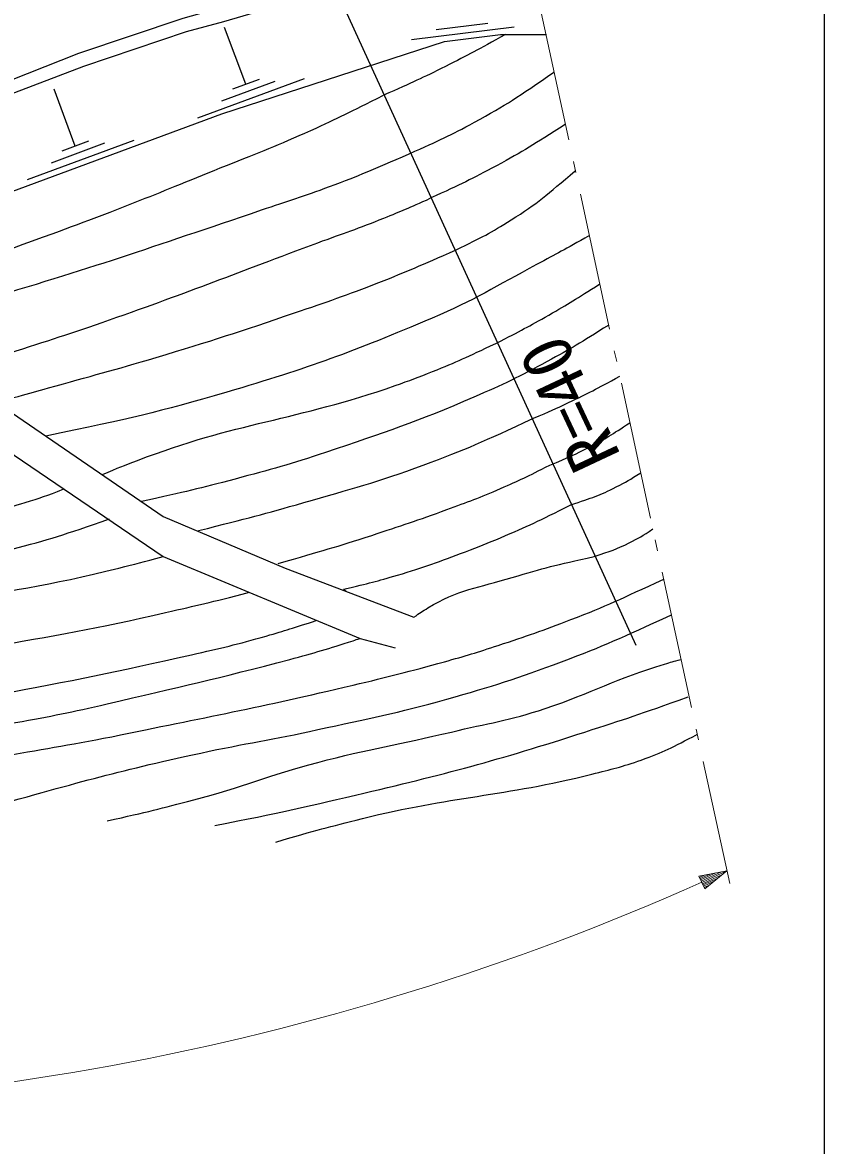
# Model space of a CAD drawing. Units: millimetres, scale not verified. Extents: x 40000 to 680000, y 20000 to 380000.
# Drawn here: x 550014 to 579000, y 240327 to 280946 of the extents above; entities that cross this region are included whole.
import ezdxf
from ezdxf.enums import TextEntityAlignment as Align

# ---------------------------------------------------------------- set-up
doc = ezdxf.new("R2010")
doc.units = ezdxf.units.MM
doc.header["$LTSCALE"] = 1000
for name, color, linetype, lineweight in [('M-BGD', 7, 'Continuous', 25), ('M-BGD-HTXT', 7, 'Continuous', 13), ('M-BMK-SRVR', 3, 'Continuous', 25), ('M-STR-HTXT', 7, 'Continuous', 13), ('M-TTL-BAND', 7, 'Continuous', 25)]:
    doc.layers.add(name, color=color, linetype=linetype, lineweight=lineweight)
doc.styles.add('ＭＳ ゴシック', font='')
doc.styles.get('ＭＳ ゴシック').set_extended_font_data('MS Gothic')

msp = doc.modelspace()

# ---------------------------------------------------------------- linework, layer by layer
at = {"layer": 'M-BGD'}
for p, q in [((558080, 278710), (557320, 280766)), ((567786, 280778), (564072, 280314)), ((566826, 280910), (564969, 280678)), ((560197, 278908), (556343, 277483)), ((559139, 278809), (557211, 278096)), ((558562, 278888), (557598, 278532)), ((551921, 276475), (551160, 278531)), ((554038, 276674), (550183, 275249)), ((552402, 276653), (551439, 276297)), ((552979, 276575), (551052, 275862))]:
    msp.add_line(p, q, dxfattribs=at)
for points in [[(526199, 273705), (529166, 273972), (532956, 274474), (536077, 274995), (538858, 275583), (542628, 276539), (545602, 277395), (548322, 278370), (552052, 279841), (555815, 281097), (557105, 281465), (568038, 284670)], [(535777, 274512), (536218, 274594), (538997, 274987), (542768, 276145), (545662, 276994), (548556, 277969), (552233, 279366), (555942, 280623), (557292, 280977), (568146, 284179)], [(544775, 270157), (545567, 271402), (547142, 273911), (557218, 277636), (565261, 280261), (567293, 280515), (568950, 280515)], [(534143, 274210), (534358, 273996), (543756, 269424), (546126, 267730), (555101, 261634), (562213, 258671), (563483, 258332)], [(549428, 266968), (555101, 263074), (559504, 261211), (564160, 259433)]]:
    msp.add_lwpolyline(points, dxfattribs=at)
for points, knots in [([(567470, 280515), (566443, 279942), (566163, 279786), (565306, 279357), (564440, 278925), (564144, 278794), (563060, 278314)], [0, 0, 0, 0, 1, 1, 1, 2, 2, 2, 2]), ([(563991, 276197), (565119, 276693), (565447, 276850), (566347, 277336), (567516, 277967), (567900, 278249), (569223, 279152)], [0, 0, 0, 0, 1, 1, 1, 2, 2, 2, 2]), ([(545567, 271402), (548252, 272289), (548966, 272530), (551122, 273318), (553590, 274221), (554950, 274789), (557387, 275774), (558583, 276257), (559260, 276511), (560435, 277044), (561472, 277514), (561813, 277683), (563060, 278314)], [0, 0, 0, 0, 1, 1, 1, 2, 2, 2, 3, 3, 3, 4, 4, 4, 4]), ([(569632, 277260), (568469, 276518), (568141, 276304), (567143, 275764), (566228, 275269), (565903, 275116), (564753, 274588)], [0, 0, 0, 0, 1, 1, 1, 2, 2, 2, 2]), ([(545110, 269932), (546707, 270362), (547125, 270490), (548412, 270863), (552450, 272033), (554673, 272823), (558657, 274165), (559618, 274489), (560162, 274657), (561112, 275012), (562252, 275437), (562624, 275604), (563991, 276197)], [0, 0, 0, 0, 1, 1, 1, 2, 2, 2, 3, 3, 3, 4, 4, 4, 4]), ([(565684, 272726), (566633, 273179), (566925, 273335), (567674, 273804), (568642, 274411), (568959, 274705), (569994, 275586)], [0, 0, 0, 0, 1, 1, 1, 2, 2, 2, 2]), ([(547463, 268313), (548465, 268636), (548718, 268718), (549522, 268981), (550943, 269445), (551744, 269688), (553154, 270186), (556114, 271230), (557747, 271885), (560689, 272980), (561621, 273327), (562154, 273495), (563075, 273870), (563735, 274139), (563952, 274231), (564753, 274588)], [0, 0, 0, 0, 1, 1, 1, 2, 2, 2, 3, 3, 3, 4, 4, 4, 5, 5, 5, 5]), ([(570502, 273237), (569585, 272723), (569343, 272594), (568595, 272191), (567135, 271405), (566344, 270901), (564818, 270252), (561983, 269045), (560354, 268444), (557397, 267577), (554874, 266838), (553964, 266631), (550856, 265988)], [0, 0, 0, 0, 1, 1, 1, 2, 2, 2, 3, 3, 3, 4, 4, 4, 4]), ([(549019, 267249), (549421, 267324), (549532, 267347), (549859, 267424), (550290, 267526), (550525, 267610), (550952, 267730), (552474, 268158), (553333, 268377), (554847, 268831), (556810, 269420), (557903, 269775), (559842, 270440), (561040, 270850), (561713, 271076), (562890, 271540), (563993, 271975), (564356, 272134), (565684, 272726)], [0, 0, 0, 0, 1, 1, 1, 2, 2, 2, 3, 3, 3, 4, 4, 4, 5, 5, 5, 6, 6, 6, 6]), ([(567124, 269339), (568048, 269814), (568299, 269943), (569034, 270364), (569767, 270784), (570005, 270935), (570880, 271490)], [0, 0, 0, 0, 1, 1, 1, 2, 2, 2, 2]), ([(571202, 270002), (570160, 269346), (569862, 269164), (568973, 268680), (567964, 268131), (567382, 267851), (566329, 267394), (564280, 266503), (563085, 266112), (560970, 265393), (559711, 264965), (558988, 264777), (557703, 264433), (556387, 264081), (555945, 263983), (554310, 263616)], [0, 0, 0, 0, 1, 1, 1, 2, 2, 2, 3, 3, 3, 4, 4, 4, 5, 5, 5, 5]), ([(552900, 264598), (553493, 264857), (553671, 264913), (554170, 265106), (557703, 266474), (559909, 266559), (563483, 267815), (564016, 268002), (564312, 268115), (564838, 268323), (565746, 268683), (566039, 268832), (567124, 269339)], [0, 0, 0, 0, 1, 1, 1, 2, 2, 2, 3, 3, 3, 4, 4, 4, 4]), ([(568478, 266630), (569092, 266893), (569256, 266968), (569749, 267200), (570485, 267546), (570721, 267679), (571603, 268148)], [0, 0, 0, 0, 1, 1, 1, 2, 2, 2, 2]), ([(556371, 262566), (558210, 263029), (558701, 263156), (560181, 263582), (561880, 264070), (562842, 264322), (564499, 264936), (566083, 265524), (566623, 265770), (568478, 266630)], [0, 0, 0, 0, 1, 1, 1, 2, 2, 2, 3, 3, 3, 3]), ([(569071, 264936), (569761, 265223), (569965, 265310), (570514, 265597), (571101, 265904), (571298, 266034), (571967, 266469)], [0, 0, 0, 0, 1, 1, 1, 2, 2, 2, 2]), ([(559250, 261380), (560886, 261849), (561323, 261969), (562636, 262396), (563700, 262743), (564295, 262944), (565346, 263328), (566113, 263608), (566544, 263764), (567293, 264090), (567998, 264397), (568233, 264513), (569071, 264936)], [0, 0, 0, 0, 1, 1, 1, 2, 2, 2, 3, 3, 3, 4, 4, 4, 4]), ([(569833, 263497), (570611, 263764), (570862, 263830), (571474, 264147), (571828, 264332), (571958, 264402), (572358, 264660)], [0, 0, 0, 0, 1, 1, 1, 2, 2, 2, 2]), ([(477292, 259518), (480517, 258792), (481361, 258603), (483981, 258078), (486652, 257543), (488151, 257251), (490839, 256808), (492685, 256504), (493723, 256353), (495580, 256131), (497195, 255938), (498105, 255865), (499729, 255792), (500786, 255745), (501381, 255754), (502438, 255792), (503333, 255825), (503834, 255865), (504724, 255962), (505989, 256098), (506691, 256235), (507942, 256470), (511869, 257206), (514024, 257840), (517932, 258671), (521200, 259365), (523028, 259770), (526314, 260364), (528722, 260800), (530072, 261041), (532495, 261380), (534473, 261658), (535588, 261768), (537575, 261973), (540149, 262238), (541606, 262210), (544179, 262481), (544942, 262561), (545368, 262621), (546126, 262735), (546858, 262845), (547266, 262919), (547989, 263074), (548820, 263252), (549293, 263330), (550106, 263582), (550661, 263754), (550855, 263819), (551511, 264073)], [0, 0, 0, 0, 1, 1, 1, 2, 2, 2, 3, 3, 3, 4, 4, 4, 5, 5, 5, 6, 6, 6, 7, 7, 7, 8, 8, 8, 9, 9, 9, 10, 10, 10, 11, 11, 11, 12, 12, 12, 13, 13, 13, 14, 14, 14, 15, 15, 15, 16, 16, 16, 16]), ([(561620, 260449), (562553, 260668), (562813, 260735), (563568, 260957), (564541, 261243), (565074, 261444), (566023, 261804), (566523, 261993), (566800, 262106), (567293, 262312), (568303, 262734), (568627, 262907), (569833, 263497)], [0, 0, 0, 0, 1, 1, 1, 2, 2, 2, 3, 3, 3, 4, 4, 4, 4]), ([(477038, 258248), (480316, 257489), (481161, 257294), (483812, 256724), (486551, 256134), (488086, 255806), (490839, 255284), (492388, 254991), (493258, 254831), (494818, 254607), (495805, 254466), (496364, 254424), (497358, 254353), (498118, 254299), (498544, 254270), (499306, 254268), (500530, 254266), (501216, 254289), (502438, 254353), (503332, 254400), (503834, 254429), (504724, 254522), (505520, 254605), (505969, 254634), (506756, 254776), (511543, 255644), (514151, 256509), (518948, 257316), (519374, 257388), (519625, 257323), (520049, 257401), (520657, 257513), (520971, 257686), (521573, 257824), (523412, 258248), (524452, 258449), (526314, 258756), (528493, 259114), (529714, 259310), (531902, 259602), (536616, 260232), (539296, 260246), (544010, 260872), (544904, 260991), (545408, 261048), (546296, 261211), (547591, 261449), (548321, 261566), (549598, 261888), (551007, 262244), (551489, 262416), (553154, 262989)], [0, 0, 0, 0, 1, 1, 1, 2, 2, 2, 3, 3, 3, 4, 4, 4, 5, 5, 5, 6, 6, 6, 7, 7, 7, 8, 8, 8, 9, 9, 9, 10, 10, 10, 11, 11, 11, 12, 12, 12, 13, 13, 13, 14, 14, 14, 15, 15, 15, 16, 16, 16, 17, 17, 17, 17]), ([(570680, 261634), (571277, 261833), (571471, 261886), (571943, 262126), (572288, 262302), (572413, 262375), (572798, 262628)], [0, 0, 0, 0, 1, 1, 1, 2, 2, 2, 2]), ([(476784, 256554), (478925, 256058), (479558, 255961), (481272, 255369), (481905, 255150), (482242, 254979), (482880, 254776), (484158, 254372), (484884, 254177), (486182, 253845), (487628, 253475), (488444, 253289), (489908, 252998), (490862, 252809), (491400, 252715), (492363, 252575), (493317, 252436), (493857, 252391), (494818, 252321), (495479, 252273), (495850, 252251), (496512, 252236), (497570, 252213), (498163, 252217), (499221, 252236), (500247, 252255), (500822, 252262), (501846, 252321), (502907, 252382), (503499, 252451), (504555, 252575), (506910, 252853), (508226, 253038), (510566, 253422), (512627, 253760), (513743, 254180), (515816, 254438), (516045, 254466), (516179, 254409), (516408, 254438), (521800, 255121), (524691, 256268), (530040, 257232), (536600, 258413), (540321, 258802), (546888, 259941), (549477, 260390), (550945, 260570), (553492, 261211), (554122, 261370), (554338, 261416), (555101, 261634)], [0, 0, 0, 0, 1, 1, 1, 2, 2, 2, 3, 3, 3, 4, 4, 4, 5, 5, 5, 6, 6, 6, 7, 7, 7, 8, 8, 8, 9, 9, 9, 10, 10, 10, 11, 11, 11, 12, 12, 12, 13, 13, 13, 14, 14, 14, 15, 15, 15, 16, 16, 16, 17, 17, 17, 17]), ([(564160, 259433), (564378, 259604), (564466, 259646), (564668, 259772), (565744, 260439), (566506, 260502), (567716, 260872), (568859, 261222), (569267, 261316), (570680, 261634)], [0, 0, 0, 0, 1, 1, 1, 2, 2, 2, 3, 3, 3, 3]), ([(541724, 252575), (545237, 253489), (546188, 253770), (549090, 254353), (550705, 254677), (551624, 254785), (553238, 255115), (556651, 255812), (558569, 256178), (561959, 256978), (563255, 257283), (563978, 257469), (565261, 257824), (566027, 258037), (566453, 258167), (567208, 258417), (568241, 258759), (568818, 258956), (569833, 259348), (571168, 259864), (571606, 260079), (573190, 260815)], [0, 0, 0, 0, 1, 1, 1, 2, 2, 2, 3, 3, 3, 4, 4, 4, 5, 5, 5, 6, 6, 6, 7, 7, 7, 7]), ([(476530, 255200), (479754, 254230), (480595, 253972), (483219, 253252), (485493, 252629), (486765, 252267), (489061, 251728), (490734, 251336), (491685, 251175), (493379, 250882), (494333, 250716), (494871, 250638), (495834, 250543), (496460, 250481), (496814, 250474), (497443, 250458), (498203, 250439), (498630, 250440), (499390, 250458), (500351, 250482), (500889, 250531), (501846, 250628), (504605, 250907), (506135, 251199), (508873, 251644), (512324, 252204), (514230, 252677), (517678, 253252), (519556, 253565), (520626, 253619), (522504, 253930), (526357, 254567), (528478, 255127), (532326, 255792), (538690, 256894), (542303, 257224), (548666, 258332), (551222, 258777), (552657, 259022), (555186, 259602), (556373, 259875), (556765, 259962), (558217, 260336)], [0, 0, 0, 0, 1, 1, 1, 2, 2, 2, 3, 3, 3, 4, 4, 4, 5, 5, 5, 6, 6, 6, 7, 7, 7, 8, 8, 8, 9, 9, 9, 10, 10, 10, 11, 11, 11, 12, 12, 12, 13, 13, 13, 14, 14, 14, 14]), ([(476276, 253252), (478779, 252677), (479425, 252521), (481438, 252028), (484692, 251232), (486482, 250653), (489738, 249866), (490760, 249619), (491332, 249476), (492363, 249273), (493249, 249098), (493752, 249039), (494649, 248934), (495473, 248838), (495937, 248800), (496766, 248765), (497526, 248733), (497953, 248744), (498713, 248765), (499408, 248784), (499798, 248793), (500491, 248850), (501852, 248960), (502609, 249090), (503962, 249273), (506020, 249552), (507168, 249752), (509212, 250120), (512569, 250723), (514411, 251264), (517763, 251898), (522181, 252732), (524670, 253126), (529108, 253845), (532345, 254369), (534155, 254688), (537406, 255115), (539484, 255388), (540661, 255437), (542740, 255708), (545225, 256032), (546623, 256195), (549090, 256639), (551847, 257136), (553384, 257462), (556117, 258078), (557181, 258318), (557778, 258452), (558826, 258756), (559542, 258963), (559781, 259036), (560648, 259323)], [0, 0, 0, 0, 1, 1, 1, 2, 2, 2, 3, 3, 3, 4, 4, 4, 5, 5, 5, 6, 6, 6, 7, 7, 7, 8, 8, 8, 9, 9, 9, 10, 10, 10, 11, 11, 11, 12, 12, 12, 13, 13, 13, 14, 14, 14, 15, 15, 15, 16, 16, 16, 17, 17, 17, 17]), ([(548243, 252406), (552160, 253489), (553218, 253823), (556456, 254522), (558104, 254878), (559043, 255004), (560689, 255369), (562514, 255774), (563547, 255962), (565346, 256470), (566986, 256933), (567899, 257223), (569494, 257824), (571075, 258420), (571608, 258665), (573469, 259524)], [0, 0, 0, 0, 1, 1, 1, 2, 2, 2, 3, 3, 3, 4, 4, 4, 5, 5, 5, 5]), ([(488638, 248257), (489596, 248030), (489870, 247966), (490670, 247834), (491491, 247698), (491956, 247647), (492786, 247580), (493381, 247531), (493714, 247507), (494310, 247495), (495534, 247470), (496220, 247456), (497443, 247495), (498138, 247517), (498528, 247527), (499221, 247580), (500415, 247670), (501082, 247755), (502269, 247918), (507089, 248582), (509743, 249254), (514546, 250035), (519065, 250770), (521627, 250986), (526145, 251728), (530690, 252475), (533204, 253075), (537744, 253845), (542425, 254638), (545096, 254774), (549767, 255623), (551062, 255858), (551787, 256001), (553069, 256300), (555654, 256904), (557107, 257226), (559673, 257909), (560573, 258149), (561075, 258295), (561959, 258586), (562058, 258619), (562091, 258629), (562213, 258671)], [0, 0, 0, 0, 1, 1, 1, 2, 2, 2, 3, 3, 3, 4, 4, 4, 5, 5, 5, 6, 6, 6, 7, 7, 7, 8, 8, 8, 9, 9, 9, 10, 10, 10, 11, 11, 11, 12, 12, 12, 13, 13, 13, 14, 14, 14, 14]), ([(553069, 252067), (554576, 252406), (554984, 252507), (556202, 252829), (557972, 253297), (558919, 253716), (560689, 254184), (562558, 254678), (563635, 254833), (565515, 255284), (566841, 255603), (567609, 255698), (568902, 256131), (570608, 256703), (571493, 257230), (573220, 257740), (573451, 257808), (573528, 257836), (573812, 257909)], [0, 0, 0, 0, 1, 1, 1, 2, 2, 2, 3, 3, 3, 4, 4, 4, 5, 5, 5, 6, 6, 6, 6]), ([(556964, 251898), (559407, 252382), (560067, 252533), (562044, 252998), (565316, 253769), (567143, 254248), (570341, 255284), (571804, 255758), (572296, 255913), (574066, 256554)], [0, 0, 0, 0, 1, 1, 1, 2, 2, 2, 3, 3, 3, 3]), ([(559165, 251305), (560648, 251743), (561069, 251841), (562298, 252152), (565498, 252961), (567394, 252954), (570595, 253760), (571295, 253937), (571693, 254026), (572373, 254268), (573195, 254561), (573481, 254721), (574405, 255200)], [0, 0, 0, 0, 1, 1, 1, 2, 2, 2, 3, 3, 3, 4, 4, 4, 4])]:
    msp.add_open_spline(points, degree=3, knots=knots, dxfattribs=at)
msp.add_open_spline([(561620, 260449), (561659, 260419), (561698, 260389), (561737, 260358)], degree=3, dxfattribs=at)
at = {"layer": 'M-BGD-HTXT'}
for p, q in [((568696, 281584), (569754, 276697)), ((569923, 275915), (570008, 275524)), ((570177, 274742), (571234, 269855)), ((571403, 269073), (571488, 268682)), ((571657, 267900), (572714, 263013)), ((572884, 262231), (572968, 261841)), ((573137, 261059), (574195, 256172)), ((574364, 255390), (574448, 254999)), ((574618, 254217), (575573, 249802))]:
    msp.add_line(p, q, dxfattribs=at)
at = {"layer": 'M-BMK-SRVR'}
msp.add_line((559614, 285906), (572177, 258421), dxfattribs=at)
at = {"layer": 'M-STR-HTXT'}
for p, q in [((575474, 250261), (574460, 250071)), ((574544, 249889), (575271, 250223)), ((575474, 250261), (574565, 249844)), ((575474, 250261), (574669, 249617)), ((574460, 250071), (574669, 249617)), ((574663, 250109), (574481, 250026)), ((574502, 249980), (574866, 250147)), ((575068, 250185), (574523, 249935)), ((574586, 249798), (575313, 250132)), ((575152, 250003), (574606, 249753)), ((574627, 249707), (574991, 249874)), ((574830, 249745), (574648, 249662))]:
    msp.add_line(p, q, dxfattribs=at)
msp.add_arc((536007, 336280), 94641, 266.89838, 294.0409, dxfattribs=at)
at = {"layer": 'M-TTL-BAND'}
msp.add_line((579000, 20000), (579000, 370000), dxfattribs=at)

# ---------------------------------------------------------------- texts
at = {"layer": 'M-BMK-SRVR', "style": 'ＭＳ ゴシック'}
msp.add_text('R=40', height=1833, rotation=115.183, dxfattribs=at).set_placement((570827, 264884), align=Align.MIDDLE_LEFT)

doc.saveas('drawing.dxf')
